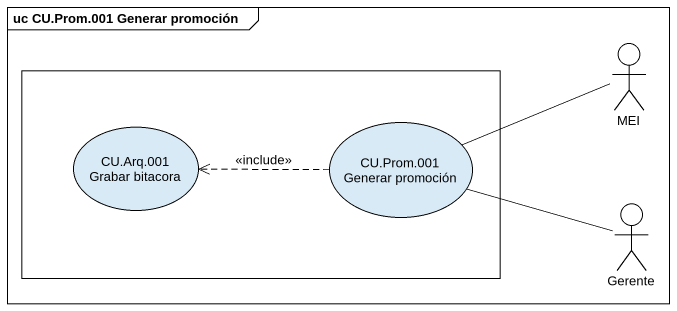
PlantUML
@startuml
mainframe uc CU.Prom.001 Generar promoción
actor MEI
rectangle " " as rectangle1 {
  usecase "CU.Arq.001 Grabar bitacora" as CU_Arq_001_Grabar_bitacora
  usecase "CU.Prom.001 Generar promoción" as CU_Prom_001_Generar
}
actor Gerente
MEI -left- CU_Prom_001_Generar
CU_Prom_001_Generar .left.> CU_Arq_001_Grabar_bitacora : <<include>>
Gerente -left- CU_Prom_001_Generar
@enduml
